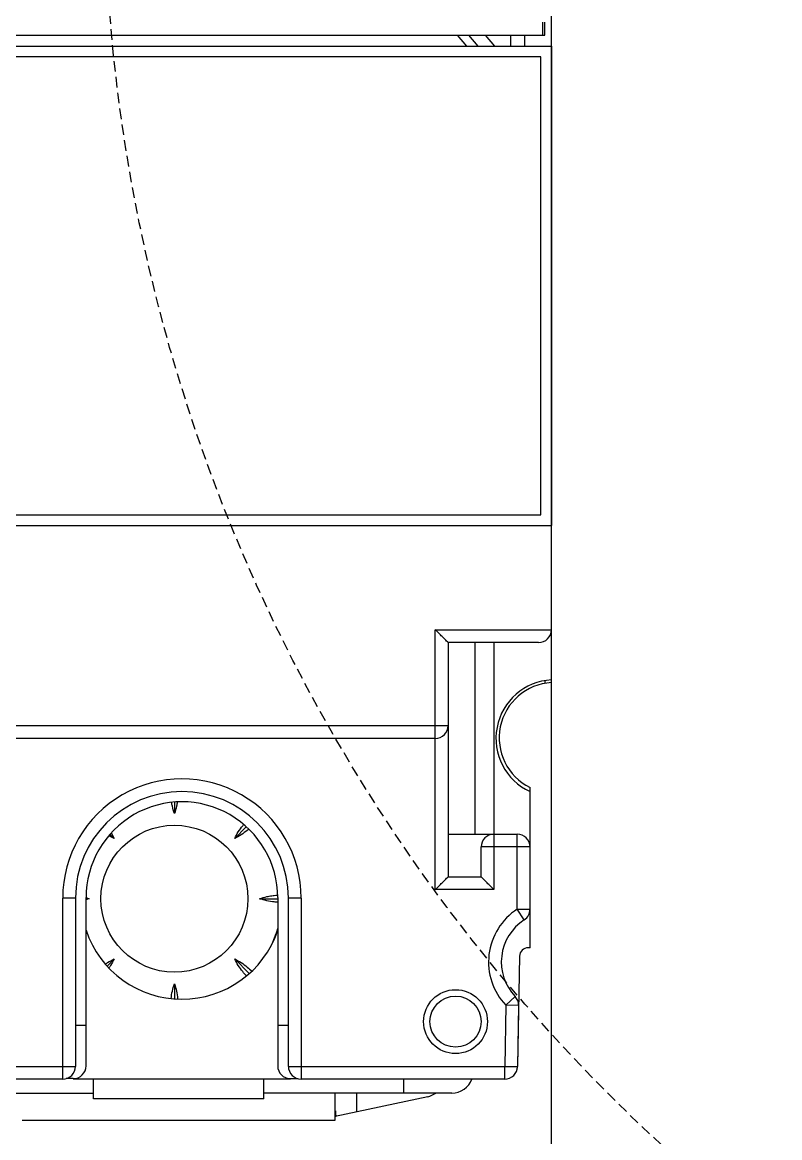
# Model space of a CAD drawing. Extents: x -279 to 279, y -124 to 124.
# Drawn here: x -35.6 to 0, y -93 to -40.6 of the extents above; entities that cross this region are included whole.
import ezdxf

# ---------------------------------------------------------------- set-up
doc = ezdxf.new("R2010")
doc.units = 0
doc.linetypes.add('HIDDENX2', pattern=[0.75, 0.5, -0.25])

msp = doc.modelspace()

# ---------------------------------------------------------------- linework, layer by layer
for p, q in [((-11.124, -41.232), (-11.124, -40.632)), ((-11.024, -41.232), (-11.024, -40.632)), ((-10.724, -41.754), (-10.724, -40.632)), ((-115.024, -41.232), (-11.124, -41.232)), ((-15.144, -41.232), (-14.702, -41.759)), ((-14.161, -41.759), (-14.603, -41.232)), ((-13.377, -41.759), (-13.819, -41.232)), ((-12.644, -41.232), (-12.644, -41.754)), ((-11.974, -41.754), (-11.974, -41.232)), ((-11.124, -41.232), (-11.024, -41.232)), ((-72.424, -41.759), (-10.724, -41.759)), ((-10.724, -41.759), (-10.724, -64.259)), ((-11.224, -42.259), (-71.924, -42.259)), ((-11.224, -63.759), (-11.224, -42.259)), ((-70.224, -63.759), (-11.224, -63.759)), ((-75.724, -64.259), (-10.724, -64.259)), ((-10.724, -71.508), (-10.724, -64.254)), ((-16.174, -69.154), (-10.724, -69.154)), ((-16.174, -81.354), (-16.174, -69.154)), ((-11.324, -69.754), (-15.574, -69.754)), ((-15.574, -69.754), (-15.574, -80.754)), ((-14.324, -69.754), (-14.324, -78.754)), ((-13.429, -69.754), (-13.429, -78.754)), ((-11.023, -71.543), (-11.023, -71.669)), ((-10.724, -71.634), (-10.724, -71.508)), ((-40.006, -73.654), (-15.574, -73.654)), ((-16.174, -74.254), (-40.006, -74.254)), ((-11.724, -76.752), (-11.724, -76.561)), ((-11.724, -82.275), (-11.724, -76.752)), ((-28.427, -77.248), (-28.427, -77.78)), ((-25.597, -78.952), (-25.051, -78.406)), ((-31.45, -78.76), (-31.257, -78.952)), ((-15.574, -78.754), (-12.324, -78.754)), ((-13.424, -78.754), (-13.424, -81.354)), ((-12.324, -82.275), (-12.324, -78.754)), ((-11.724, -79.354), (-14.024, -79.354)), ((-14.024, -80.754), (-14.024, -79.354)), ((-15.574, -80.754), (-14.024, -80.754)), ((-13.424, -81.354), (-16.174, -81.354)), ((-33.074, -81.754), (-33.674, -81.754)), ((-33.674, -90.254), (-33.674, -81.754)), ((-33.074, -81.754), (-33.074, -89.654)), ((-32.576, -89.632), (-32.576, -81.732)), ((-32.429, -81.782), (-32.576, -81.782)), ((-24.425, -81.782), (-23.576, -81.782)), ((-23.576, -81.732), (-23.576, -89.632)), ((-22.474, -81.754), (-23.074, -81.754)), ((-23.074, -89.654), (-23.074, -81.754)), ((-22.474, -81.754), (-22.474, -90.254)), ((-12.324, -82.275), (-11.724, -82.275)), ((-11.998, -82.779), (-12.324, -82.275)), ((-11.724, -84.082), (-11.724, -82.275)), ((-11.724, -84.082), (-11.818, -84.082)), ((-31.257, -84.612), (-31.589, -84.944)), ((-25.597, -84.612), (-24.913, -85.296)), ((-12.218, -84.475), (-12.308, -89.643)), ((-28.427, -85.784), (-28.427, -86.488)), ((-12.428, -86.372), (-12.863, -86.785)), ((-12.863, -86.785), (-12.913, -89.654)), ((-12.263, -86.795), (-12.863, -86.785)), ((-12.263, -86.795), (-12.313, -89.664)), ((-32.576, -87.732), (-33.074, -87.732)), ((-23.074, -87.732), (-23.576, -87.732)), ((-44.324, -89.654), (-33.074, -89.654)), ((-23.074, -89.654), (-12.913, -89.654)), ((-12.913, -89.654), (-12.313, -89.664)), ((-12.913, -90.254), (-12.913, -89.654)), ((-33.674, -90.254), (-43.724, -90.254)), ((-33.176, -90.232), (-33.515, -90.232)), ((-22.977, -90.252), (-33.176, -90.252)), ((-32.221, -91.182), (-32.221, -90.252)), ((-24.221, -91.182), (-24.221, -90.252)), ((-22.976, -90.232), (-22.632, -90.232)), ((-12.913, -90.254), (-22.474, -90.254)), ((-17.67, -90.254), (-17.67, -90.907)), ((-41.046, -90.907), (-32.221, -90.907)), ((-15.396, -90.907), (-24.221, -90.907)), ((-20.871, -92.182), (-20.871, -90.907)), ((-16.53, -91.079), (-20.871, -92.009)), ((-19.871, -90.907), (-19.871, -91.795)), ((-24.221, -91.182), (-32.221, -91.182)), ((-35.571, -92.182), (-20.871, -92.182))]:
    msp.add_line(p, q)
at = {"color": 3, "linetype": 'ByBlock', "lineweight": -2}
msp.add_lwpolyline([(-10.724, 98.281), (109.276, 98.281), (109.276, -96.719), (-10.724, -96.719)], close=True, dxfattribs=at)
at = {"color": 4, "linetype": 'HIDDENX2'}
msp.add_circle((49.276, -33.719), 81, dxfattribs=at)
for centre, radius in [((-28.427, -81.782), 3.45), ((-15.224, -87.554), 1.5), ((-15.224, -87.554), 1.2)]:
    msp.add_circle(centre, radius)
for centre, radius, start, end in [((-11.324, -69.154), 0.6, -90, 0), ((-10.574, -74.254), 2.75, 93.1268, -114.7199), ((-10.573, -74.23), 2.6, 93.3175, -116.2619), ((-16.174, -73.654), 0.6, -90, 0), ((-28.074, -81.754), 5.6, 0, -179.9994), ((-28.074, -81.754), 5, 0, -180), ((-28.076, -81.732), 4.5, 0, -179.9962), ((-13.424, -79.354), 0.6, 90, 180), ((-12.324, -79.354), 0.6, 0, 90), ((-10.724, -84.754), 2.95, 122.8451, -136.4912), ((-12.324, -82.275), 0.6, -57.1547, 0), ((-28.074, -81.752), 4.75, -161.4296, -18.7299), ((-28.427, -81.782), 5.05, -25.8936, -16.078), ((-28.427, -81.782), 5.051, -25.5314, -16.1317), ((-10.724, -84.754), 2.35, 122.8453, -136.4911), ((-11.818, -84.482), 0.4, 90, 179.2482), ((-12.863, -86.785), 0.6, -1, 43.5089), ((-33.674, -89.654), 0.6, -90, 0), ((-33.176, -89.632), 0.6, -90.0513, 0), ((-22.976, -89.632), 0.6, -179.9997, -90.1004), ((-22.474, -89.654), 0.6, 180, -90), ((-12.913, -89.654), 0.6, -90, -1), ((-12.908, -89.632), 0.6, -16.1694, -1), ((-15.396, -89.907), 1, -89.9998, -20.288), ((-16.746, -90.103), 1, -77.5682, -53.6175)]:
    msp.add_arc(centre, radius, start, end)
for points, knots in [([(-15.574, -69.754), (-15.583, -69.744), (-15.62, -69.708), (-15.699, -69.628), (-15.825, -69.503), (-15.988, -69.339), (-16.109, -69.219), (-16.174, -69.154)], [0, 0, 0, 0, 0.0402334, 0.155377, 0.3364328, 0.573722, 0.8485282, 0.8485282, 0.8485282, 0.8485282]), ([(-28.427, -77.78), (-28.467, -77.669), (-28.515, -77.497), (-28.548, -77.322), (-28.558, -77.262)], [0, 0, 0, 0, 0.3517875, 0.534926, 0.534926, 0.534926, 0.534926]), ([(-28.294, -77.242), (-28.304, -77.309), (-28.338, -77.491), (-28.388, -77.67), (-28.427, -77.78)], [0, 0, 0, 0, 0.2029736, 0.5544509, 0.5544509, 0.5544509, 0.5544509]), ([(-25.597, -78.952), (-25.547, -78.846), (-25.432, -78.64), (-25.278, -78.429), (-25.186, -78.318), (-25.169, -78.298)], [0, 0, 0, 0, 0.3517865, 0.7058999, 0.7835665, 0.7835665, 0.7835665, 0.7835665]), ([(-24.932, -78.515), (-24.956, -78.535), (-25.07, -78.63), (-25.286, -78.786), (-25.492, -78.902), (-25.597, -78.952)], [0, 0, 0, 0, 0.0922459, 0.4463375, 0.7978048, 0.7978048, 0.7978048, 0.7978048]), ([(-16.174, -81.354), (-16.109, -81.289), (-15.988, -81.169), (-15.825, -81.005), (-15.699, -80.88), (-15.62, -80.8), (-15.583, -80.763), (-15.574, -80.754)], [0, 0, 0, 0, 0.274286, 0.5111711, 0.6922419, 0.807862, 0.8485282, 0.8485282, 0.8485282, 0.8485282]), ([(-13.424, -81.354), (-13.488, -81.289), (-13.609, -81.169), (-13.772, -81.006), (-13.897, -80.88), (-13.977, -80.8), (-14.014, -80.763), (-14.024, -80.754)], [0, 0, 0, 0, 0.274286, 0.5111711, 0.6922419, 0.807862, 0.8485282, 0.8485282, 0.8485282, 0.8485282]), ([(-24.425, -81.782), (-24.315, -81.743), (-24.125, -81.69), (-23.932, -81.655), (-23.855, -81.644)], [0, 0, 0, 0, 0.3517663, 0.5876535, 0.5876535, 0.5876535, 0.5876535]), ([(-23.855, -81.644), (-23.816, -81.639), (-23.725, -81.627), (-23.633, -81.62), (-23.581, -81.617)], [0, 0, 0, 0, 0.1183966, 0.2750566, 0.2750566, 0.2750566, 0.2750566]), ([(-23.576, -81.948), (-23.63, -81.945), (-23.801, -81.931), (-24.088, -81.885), (-24.315, -81.821), (-24.425, -81.782)], [0, 0, 0, 0, 0.1623312, 0.5164694, 0.8679335, 0.8679335, 0.8679335, 0.8679335]), ([(-31.67, -84.854), (-31.635, -84.829), (-31.503, -84.741), (-31.363, -84.662), (-31.257, -84.612)], [0, 0, 0, 0, 0.1268012, 0.4782934, 0.4782934, 0.4782934, 0.4782934]), ([(-31.257, -84.612), (-31.308, -84.718), (-31.388, -84.861), (-31.479, -84.996), (-31.505, -85.033)], [0, 0, 0, 0, 0.3518006, 0.4889178, 0.4889178, 0.4889178, 0.4889178]), ([(-25.597, -84.612), (-25.491, -84.663), (-25.286, -84.778), (-25.017, -84.973), (-24.857, -85.114), (-24.789, -85.18)], [0, 0, 0, 0, 0.3517858, 0.7058983, 0.9918743, 0.9918743, 0.9918743, 0.9918743]), ([(-25.043, -85.407), (-25.104, -85.342), (-25.241, -85.186), (-25.432, -84.924), (-25.547, -84.718), (-25.597, -84.612)], [0, 0, 0, 0, 0.2664, 0.6204948, 0.9719715, 0.9719715, 0.9719715, 0.9719715]), ([(-28.58, -86.473), (-28.568, -86.355), (-28.53, -86.122), (-28.467, -85.895), (-28.427, -85.784)], [0, 0, 0, 0, 0.3546109, 0.706089, 0.706089, 0.706089, 0.706089]), ([(-28.427, -85.784), (-28.388, -85.895), (-28.324, -86.122), (-28.286, -86.363), (-28.273, -86.488), (-28.272, -86.495)], [0, 0, 0, 0, 0.3517872, 0.7059577, 0.7291356, 0.7291356, 0.7291356, 0.7291356]), ([(-20.869, -91.745), (-20.869, -91.76), (-20.868, -91.815), (-20.862, -91.901), (-20.848, -91.972), (-20.836, -92.002)], [0, 0, 0, 0, 0.0438197, 0.1644144, 0.2594884, 0.2594884, 0.2594884, 0.2594884])]:
    msp.add_open_spline(points, degree=3, knots=knots)
for points in [[(-31.257, -78.952), (-31.342, -78.912), (-31.424, -78.867), (-31.503, -78.819)], [(-31.394, -78.7), (-31.344, -78.781), (-31.298, -78.866), (-31.257, -78.952)], [(-32.575, -81.735), (-32.526, -81.749), (-32.478, -81.765), (-32.429, -81.782)], [(-32.429, -81.782), (-32.478, -81.799), (-32.526, -81.815), (-32.575, -81.829)]]:
    msp.add_open_spline(points, degree=3)

doc.saveas('drawing.dxf')
